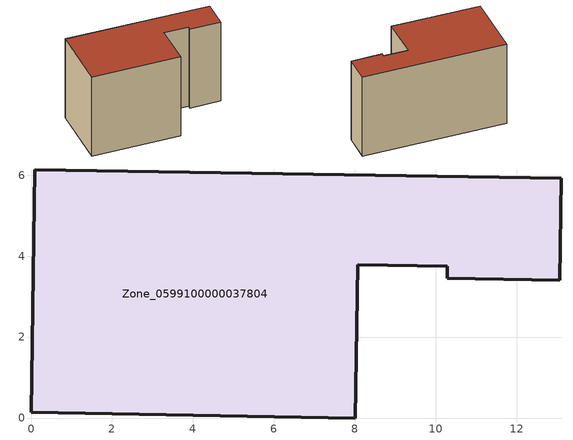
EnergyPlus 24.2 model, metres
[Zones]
Zone_0599100000037804
 floor ground (C_G): 13.11,5.93 13.07,3.41 10.29,3.45 10.29,3.75 8.07,3.79 8.01,0 0,0.14 0.09,6.13 z0
 wall outside (C_F): 0.09,6.13 0,0.14 8.01,0 8.07,3.79 10.29,3.75 10.29,3.45 13.07,3.41 13.11,5.93 0.09,6.13 z0:8.08
 roof outside (C_R): 13.11,5.93 0.09,6.13 0,0.14 8.01,0 8.07,3.79 10.29,3.75 10.29,3.45 13.07,3.41 z8.08
[BUILDING]
Pand.0599100000037804: North Axis=0; Terrain=City; Loads Convergence Tolerance Value=0.04; Temperature Convergence Tolerance Value=0.4; Solar Distribution=FullExterior; Maximum Number of Warmup Days=25; Minimum Number of Warmup Days=1
[Site:Location]
Rotterdam.The.Hague.AP_ZH_NLD Design_Conditions: Latitude=51.96; Longitude=4.45; Time Zone=1; Elevation=-4.5
[SITE:GROUNDTEMPERATURE:BUILDINGSURFACE]
18, 18, 18, 18, 18, 18, 18, 18, 18, 18, 18, 18
[MATERIAL] Thermal Absorptance=0.9; Solar Absorptance=0.7; Visible Absorptance=0.7
Name | Roughness | Thickness | Conductivity | Density | Specific Heat
G.TI.1975-1991 | MediumSmooth | 0.15 | 0.288461 | 540 | 1210
F.TI.1975-1991 | Rough | 0.3 | 0.230769 | 1920 | 840
R.TI.1975-1991 | MediumRough | 0.2 | 0.153846 | 1500 | 1000
[CONSTRUCTION]
C_G: G.TI.1975-1991
C_F: F.TI.1975-1991
C_R: R.TI.1975-1991
[ZONE]
Zone_0599100000037804: Type=1; Multiplier=1; Ceiling Height=Autocalculate; Volume=Autocalculate; Floor Area=autocalculate; Part of Total Floor Area=Yes
[ZONEINFILTRATION:DESIGNFLOWRATE]
Infil_Zone_0599100000037804: Zone or ZoneList or Space or SpaceList=Zone_0599100000037804; Schedule=AlwaysOn; Design Flow Rate Calculation Method=Flow/Area; Flow Rate per Floor Area=0.003; Constant Term Coefficient=1; Temperature Term Coefficient=0; Velocity Term Coefficient=0; Velocity Squared Term Coefficient=0
[HVACTEMPLATE:ZONE:IDEALLOADSAIRSYSTEM]
Zone_0599100000037804: Maximum Heating Supply Air Temperature=50; Minimum Cooling Supply Air Temperature=13; Maximum Heating Supply Air Humidity Ratio=0.0156; Minimum Cooling Supply Air Humidity Ratio=0.0077; Heating Limit=NoLimit; Cooling Limit=NoLimit; Dehumidification Control Type=ConstantSensibleHeatRatio; Cooling Sensible Heat Ratio=0.7; Dehumidification Setpoint=60; Humidification Control Type=None; Humidification Setpoint=30; Outdoor Air Method=None; Outdoor Air Flow Rate per Person=0.00944; Outdoor Air Flow Rate per Zone Floor Area=0; Outdoor Air Flow Rate per Zone=0; Demand Controlled Ventilation Type=None; Outdoor Air Economizer Type=NoEconomizer; Heat Recovery Type=None; Sensible Heat Recovery Effectiveness=0.7; Latent Heat Recovery Effectiveness=0.65
[ZONECONTROL:THERMOSTAT]
ThermostatControl_Zone_0599100000037804: Zone or ZoneList=Zone_0599100000037804; Control Type Schedule=DualSetpointControlType; Control 1=Thermostat_Zone_0599100000037804; Temperature Difference Between Cutout And Setpoint=0
[THERMOSTATSETPOINT:DUALSETPOINT]
Thermostat_Zone_0599100000037804: Heating Setpoint Temperature Schedule=HeatingSetpoint_Zone_0599100000037804; Cooling Setpoint Temperature Schedule=CoolingSetpoint_Zone_0599100000037804
[SCHEDULE:COMPACT]
HeatingSetpoint_Zone_0599100000037804: Through: 12/31, For: AllDays, Until: 24:00, 21
CoolingSetpoint_Zone_0599100000037804: Through: 12/31, For: AllDays, Until: 24:00, 24
DualSetpointControlType: Through: 12/31, For: AllDays, Until: 24:00, 4
AlwaysOn: Through: 12/31, For: AllDays, Until: 24:00, 1
